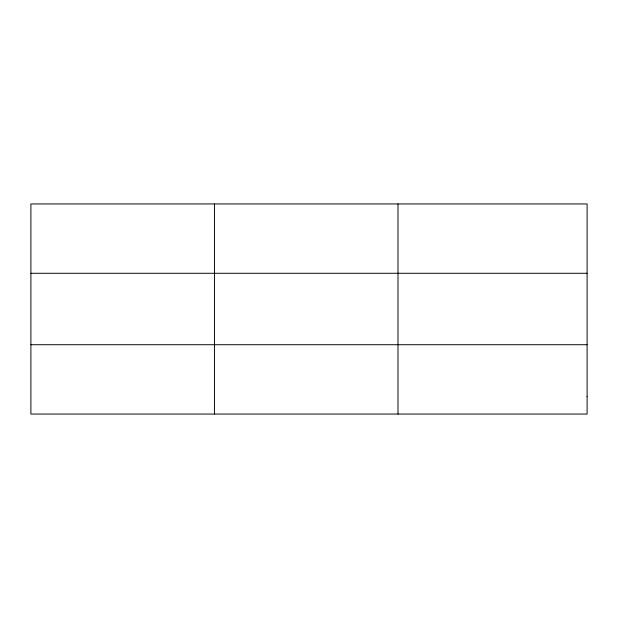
<?xml version="1.0" encoding="UTF-8"?>
<svg xmlns="http://www.w3.org/2000/svg" width="618" height="618" viewBox="0 0 618 618"><rect width="100%" height="100%" fill="white"/><g stroke="black" fill="none" stroke-linecap="round" stroke-linejoin="round"><path stroke-width="0.93" d="M214.446 203.94L214.446 414.06M397.992 203.94L397.992 414.06M30.9 273.28L587.1 273.28M30.9 344.72L587.1 344.72M587.1 396.725L587.1 414.06L30.9 414.06L30.9 203.94L587.1 203.94L587.1 396.725"/></g></svg>
